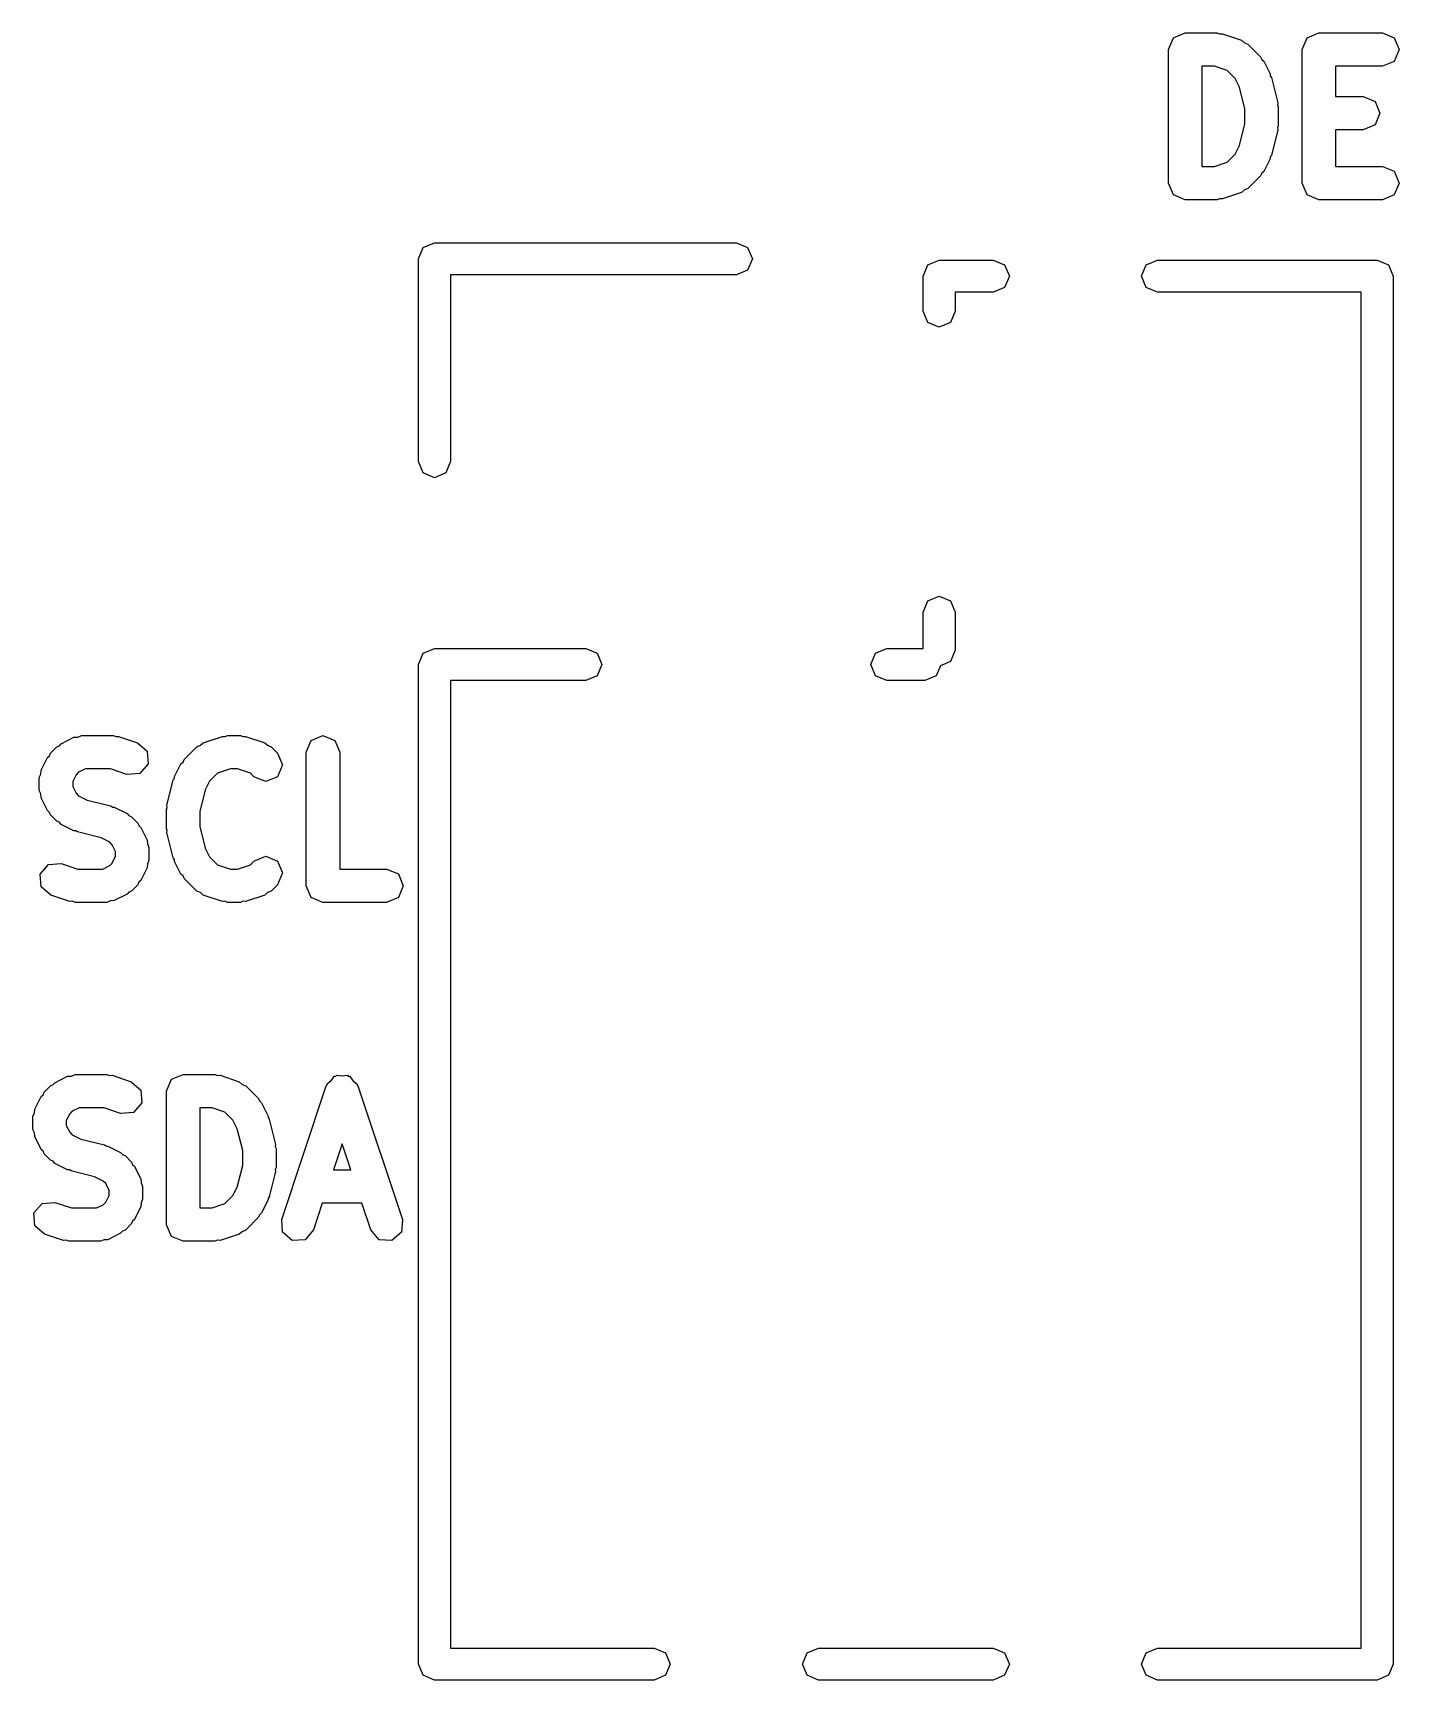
# Model space of a CAD drawing. Extents: x 83.3 to 116.6, y -116.6 to -83.3.
# Drawn here: x 83.37 to 88.48, y -102.66 to -96.49 of the extents above; entities that cross this region are included whole.
import ezdxf

# ---------------------------------------------------------------- set-up
doc = ezdxf.new("R2010")
doc.units = 0
doc.layers.add('BLACK', color=7, linetype='CONTINUOUS')

msp = doc.modelspace()

# ---------------------------------------------------------------- linework, layer by layer
at = {"layer": 'BLACK', "linetype": 'CONTINUOUS'}
for p, q in [((87.619, -96.5512), (87.6374, -96.507)), ((87.6374, -96.507), (87.6815, -96.4887)), ((87.6815, -96.4887), (87.8006, -96.4887)), ((87.8006, -96.4887), (87.8101, -96.4926)), ((87.8101, -96.4926), (87.8204, -96.4919)), ((87.8204, -96.4919), (87.8918, -96.5157)), ((87.8918, -96.5157), (87.9028, -96.5252)), ((88.119, -96.5512), (88.1374, -96.507)), ((88.1374, -96.507), (88.1815, -96.4887)), ((88.1815, -96.4887), (88.4196, -96.4887)), ((88.4196, -96.4887), (88.4638, -96.507)), ((88.4638, -96.507), (88.4821, -96.5512)), ((87.619, -97.0512), (87.619, -96.5512)), ((87.9028, -96.5252), (87.9162, -96.5308)), ((87.9162, -96.5308), (87.9638, -96.5784)), ((87.9638, -96.5784), (87.9678, -96.5879)), ((88.119, -97.0512), (88.119, -96.5512)), ((88.4821, -96.5512), (88.4638, -96.5954)), ((87.744, -96.6137), (87.744, -96.9887)), ((87.7905, -96.6137), (87.744, -96.6137)), ((87.8383, -96.6296), (87.7905, -96.6137)), ((87.8683, -96.6596), (87.8383, -96.6296)), ((87.9678, -96.5879), (87.9755, -96.5947)), ((87.9755, -96.5947), (87.9994, -96.6423)), ((87.9994, -96.6423), (87.9999, -96.6494)), ((88.4196, -96.6137), (88.244, -96.6137)), ((88.244, -96.6137), (88.244, -96.7268)), ((88.4638, -96.5954), (88.4196, -96.6137)), ((87.8845, -96.692), (87.8683, -96.6596)), ((87.9048, -96.7732), (87.8845, -96.692)), ((87.9999, -96.6494), (88.0041, -96.6551)), ((88.0041, -96.6551), (88.0279, -96.7503)), ((88.0279, -96.7503), (88.0267, -96.7582)), ((88.0267, -96.7582), (88.0298, -96.7655)), ((88.0298, -96.7655), (88.0298, -96.8369)), ((88.244, -96.7268), (88.3482, -96.7268)), ((88.3482, -96.7268), (88.3924, -96.7451)), ((88.3924, -96.7451), (88.4107, -96.7893)), ((87.9048, -96.8292), (87.9048, -96.7732)), ((88.4107, -96.7893), (88.3924, -96.8335)), ((87.8845, -96.9103), (87.9048, -96.8292)), ((88.0279, -96.8521), (88.0041, -96.9473)), ((88.0298, -96.8369), (88.0267, -96.8442)), ((88.0267, -96.8442), (88.0279, -96.8521)), ((88.3482, -96.8518), (88.244, -96.8518)), ((88.244, -96.8518), (88.244, -96.9887)), ((88.3924, -96.8335), (88.3482, -96.8518)), ((87.8383, -96.9728), (87.8683, -96.9427)), ((87.8683, -96.9427), (87.8845, -96.9103)), ((88.0041, -96.9473), (87.9999, -96.953)), ((87.744, -96.9887), (87.7905, -96.9887)), ((87.7905, -96.9887), (87.8383, -96.9728)), ((87.9755, -97.0077), (87.9678, -97.0145)), ((87.9994, -96.9601), (87.9755, -97.0077)), ((87.9999, -96.953), (87.9994, -96.9601)), ((88.244, -96.9887), (88.4196, -96.9887)), ((88.4196, -96.9887), (88.4638, -97.007)), ((88.4638, -97.007), (88.4821, -97.0512)), ((87.6374, -97.0954), (87.619, -97.0512)), ((87.9162, -97.0716), (87.9028, -97.0771)), ((87.9638, -97.024), (87.9162, -97.0716)), ((87.9678, -97.0145), (87.9638, -97.024)), ((88.1374, -97.0954), (88.119, -97.0512)), ((88.4821, -97.0512), (88.4638, -97.0954)), ((87.6815, -97.1137), (87.6374, -97.0954)), ((87.8006, -97.1137), (87.6815, -97.1137)), ((87.8101, -97.1098), (87.8006, -97.1137)), ((87.8204, -97.1105), (87.8101, -97.1098)), ((87.8918, -97.0867), (87.8204, -97.1105)), ((87.9028, -97.0771), (87.8918, -97.0867)), ((88.1815, -97.1137), (88.1374, -97.0954)), ((88.4196, -97.1137), (88.1815, -97.1137)), ((88.4638, -97.0954), (88.4196, -97.1137)), ((84.81, -97.335), (84.8276, -97.2926)), ((84.8276, -97.2926), (84.87, -97.275)), ((84.87, -97.275), (86, -97.275)), ((86, -97.275), (86.0424, -97.2926)), ((86.0424, -97.2926), (86.06, -97.335)), ((84.81, -98.095), (84.81, -97.335)), ((86.0424, -97.3774), (86, -97.395)), ((86.06, -97.335), (86.0424, -97.3774)), ((86.7, -97.4), (86.7176, -97.3576)), ((86.7176, -97.3576), (86.76, -97.34)), ((86.76, -97.34), (86.9625, -97.34)), ((86.9625, -97.34), (87.0049, -97.3576)), ((87.0049, -97.3576), (87.0225, -97.4)), ((87.5175, -97.4), (87.5351, -97.3576)), ((87.5351, -97.3576), (87.5775, -97.34)), ((87.5775, -97.34), (88.4, -97.34)), ((88.4, -97.34), (88.4424, -97.3576)), ((88.4424, -97.3576), (88.46, -97.4)), ((86, -97.395), (84.93, -97.395)), ((84.93, -97.395), (84.93, -98.095)), ((86.7, -97.5315), (86.7, -97.4)), ((87.0049, -97.4424), (86.9625, -97.46)), ((87.0225, -97.4), (87.0049, -97.4424)), ((87.5351, -97.4424), (87.5175, -97.4)), ((87.5775, -97.46), (87.5351, -97.4424)), ((88.46, -97.4), (88.46, -102.6)), ((86.9625, -97.46), (86.82, -97.46)), ((86.82, -97.46), (86.82, -97.5315)), ((88.34, -97.46), (87.5775, -97.46)), ((88.34, -102.54), (88.34, -97.46)), ((86.7176, -97.574), (86.7, -97.5315)), ((86.82, -97.5315), (86.8024, -97.574)), ((86.76, -97.5915), (86.7176, -97.574)), ((86.8024, -97.574), (86.76, -97.5915)), ((84.8276, -98.1374), (84.81, -98.095)), ((84.93, -98.095), (84.9124, -98.1374)), ((84.87, -98.155), (84.8276, -98.1374)), ((84.9124, -98.1374), (84.87, -98.155)), ((86.7, -98.6585), (86.7176, -98.616)), ((86.7176, -98.616), (86.76, -98.5985)), ((86.76, -98.5985), (86.8024, -98.616)), ((86.8024, -98.616), (86.82, -98.6585)), ((86.7, -98.795), (86.7, -98.6585)), ((86.82, -98.6585), (86.82, -98.8015)), ((84.8276, -98.8126), (84.87, -98.795)), ((84.87, -98.795), (85.4365, -98.795)), ((85.4365, -98.795), (85.479, -98.8126)), ((86.521, -98.8126), (86.5635, -98.795)), ((86.5635, -98.795), (86.7, -98.795)), ((86.82, -98.8015), (86.8024, -98.844)), ((84.81, -98.855), (84.8276, -98.8126)), ((84.81, -102.6), (84.81, -98.855)), ((85.479, -98.8126), (85.4965, -98.855)), ((85.4965, -98.855), (85.479, -98.8974)), ((86.5035, -98.855), (86.521, -98.8126)), ((86.521, -98.8974), (86.5035, -98.855)), ((86.7646, -98.8596), (86.749, -98.8974)), ((86.8024, -98.844), (86.7646, -98.8596)), ((85.4365, -98.915), (84.93, -98.915)), ((84.93, -98.915), (84.93, -102.54)), ((85.479, -98.8974), (85.4365, -98.915)), ((86.5635, -98.915), (86.521, -98.8974)), ((86.7065, -98.915), (86.5635, -98.915)), ((86.749, -98.8974), (86.7065, -98.915)), ((83.4314, -99.1871), (83.4552, -99.1633)), ((83.4552, -99.1633), (83.4647, -99.1594)), ((83.4647, -99.1594), (83.4715, -99.1516)), ((83.4715, -99.1516), (83.5191, -99.1278)), ((83.5191, -99.1278), (83.5336, -99.1268)), ((83.5336, -99.1268), (83.547, -99.1212)), ((83.547, -99.1212), (83.6661, -99.1212)), ((83.6661, -99.1212), (83.6756, -99.1251)), ((83.6756, -99.1251), (83.6858, -99.1244)), ((83.6858, -99.1244), (83.7573, -99.1482)), ((83.7573, -99.1482), (83.7934, -99.1795)), ((83.9314, -99.2109), (83.979, -99.1633)), ((83.979, -99.1633), (83.9925, -99.1577)), ((83.9925, -99.1577), (84.0034, -99.1482)), ((84.0034, -99.1482), (84.0749, -99.1244)), ((84.0749, -99.1244), (84.0851, -99.1251)), ((84.0851, -99.1251), (84.0946, -99.1212)), ((84.0946, -99.1212), (84.1423, -99.1212)), ((84.1423, -99.1212), (84.1518, -99.1251)), ((84.1518, -99.1251), (84.162, -99.1244)), ((84.162, -99.1244), (84.2335, -99.1482)), ((84.2335, -99.1482), (84.2444, -99.1577)), ((84.2444, -99.1577), (84.2579, -99.1633)), ((84.2579, -99.1633), (84.2817, -99.1871)), ((84.3893, -99.1837), (84.4076, -99.1395)), ((84.4076, -99.1395), (84.4518, -99.1212)), ((84.4518, -99.1212), (84.496, -99.1395)), ((84.496, -99.1395), (84.5143, -99.1837)), ((83.3959, -99.251), (83.4197, -99.2034)), ((83.4197, -99.2034), (83.4275, -99.1966)), ((83.4275, -99.1966), (83.4314, -99.1871)), ((83.7968, -99.2273), (83.7655, -99.2634)), ((83.7934, -99.1795), (83.7968, -99.2273)), ((83.8959, -99.2748), (83.9197, -99.2272)), ((83.9197, -99.2272), (83.9275, -99.2204)), ((83.9275, -99.2204), (83.9314, -99.2109)), ((84.2817, -99.1871), (84.3, -99.2313)), ((84.3, -99.2313), (84.2817, -99.2755)), ((84.3893, -99.6837), (84.3893, -99.1837)), ((84.5143, -99.1837), (84.5143, -99.6212)), ((83.3893, -99.2789), (83.3949, -99.2655)), ((83.3893, -99.3265), (83.3893, -99.2789)), ((83.3949, -99.2655), (83.3959, -99.251)), ((83.527, -99.2683), (83.5143, -99.2937)), ((83.5143, -99.2937), (83.5143, -99.3118)), ((83.5364, -99.2589), (83.527, -99.2683)), ((83.5618, -99.2462), (83.5364, -99.2589)), ((83.6559, -99.2462), (83.5618, -99.2462)), ((83.7177, -99.2668), (83.6559, -99.2462)), ((83.7655, -99.2634), (83.7177, -99.2668)), ((83.8673, -99.3828), (83.8912, -99.2876)), ((83.8912, -99.2876), (83.8954, -99.2819)), ((83.8954, -99.2819), (83.8959, -99.2748)), ((84.027, -99.2921), (84.0108, -99.3246)), ((84.057, -99.2621), (84.027, -99.2921)), ((84.1048, -99.2462), (84.057, -99.2621)), ((84.1321, -99.2462), (84.1048, -99.2462)), ((84.1799, -99.2621), (84.1321, -99.2462)), ((84.1933, -99.2755), (84.1799, -99.2621)), ((84.2375, -99.2938), (84.1933, -99.2755)), ((84.2817, -99.2755), (84.2375, -99.2938)), ((83.3949, -99.34), (83.3893, -99.3265)), ((83.3959, -99.3545), (83.3949, -99.34)), ((83.4197, -99.4021), (83.3959, -99.3545)), ((83.5143, -99.3118), (83.527, -99.3371)), ((83.527, -99.3371), (83.5364, -99.3466)), ((83.5364, -99.3466), (83.5688, -99.3628)), ((84.0108, -99.3246), (83.9905, -99.4057)), ((83.4275, -99.4089), (83.4197, -99.4021)), ((83.4314, -99.4184), (83.4275, -99.4089)), ((83.4552, -99.4422), (83.4314, -99.4184)), ((83.5688, -99.3628), (83.6574, -99.385)), ((83.6574, -99.385), (83.6631, -99.3892)), ((83.6631, -99.3892), (83.6702, -99.3897)), ((83.6702, -99.3897), (83.7178, -99.4135)), ((83.7178, -99.4135), (83.7246, -99.4213)), ((83.8655, -99.398), (83.8685, -99.3907)), ((83.8655, -99.4694), (83.8655, -99.398)), ((83.8685, -99.3907), (83.8673, -99.3828)), ((83.9905, -99.4057), (83.9905, -99.4617)), ((83.4647, -99.4461), (83.4552, -99.4422)), ((83.4715, -99.4539), (83.4647, -99.4461)), ((83.5191, -99.4777), (83.4715, -99.4539)), ((83.5262, -99.4782), (83.5191, -99.4777)), ((83.5319, -99.4824), (83.5262, -99.4782)), ((83.7246, -99.4213), (83.7341, -99.4252)), ((83.7341, -99.4252), (83.7579, -99.449)), ((83.7579, -99.449), (83.7618, -99.4585)), ((83.7618, -99.4585), (83.7696, -99.4653)), ((83.7696, -99.4653), (83.7934, -99.5129)), ((83.8685, -99.4767), (83.8655, -99.4694)), ((83.8673, -99.4846), (83.8685, -99.4767)), ((83.9905, -99.4617), (84.0108, -99.5428)), ((83.6204, -99.5046), (83.5319, -99.4824)), ((83.6529, -99.5208), (83.6204, -99.5046)), ((83.6623, -99.5302), (83.6529, -99.5208)), ((83.675, -99.5556), (83.6623, -99.5302)), ((83.7934, -99.5129), (83.7944, -99.5274)), ((83.7944, -99.5274), (83.8, -99.5408)), ((83.8, -99.5408), (83.8, -99.5885)), ((83.8912, -99.5798), (83.8673, -99.4846)), ((84.0108, -99.5428), (84.027, -99.5752)), ((83.3925, -99.6401), (83.4238, -99.604)), ((83.4238, -99.604), (83.4715, -99.6006)), ((83.4715, -99.6006), (83.5334, -99.6212)), ((83.6529, -99.6085), (83.6623, -99.599)), ((83.6623, -99.599), (83.675, -99.5737)), ((83.675, -99.5737), (83.675, -99.5556)), ((83.7944, -99.6019), (83.7934, -99.6164)), ((83.8, -99.5885), (83.7944, -99.6019)), ((83.8954, -99.5855), (83.8912, -99.5798)), ((83.8959, -99.5926), (83.8954, -99.5855)), ((83.9197, -99.6402), (83.8959, -99.5926)), ((84.027, -99.5752), (84.057, -99.6053)), ((84.1799, -99.6053), (84.1933, -99.5919)), ((84.1933, -99.5919), (84.2375, -99.5736)), ((84.2375, -99.5736), (84.2817, -99.5919)), ((84.2817, -99.5919), (84.3, -99.6361)), ((83.3959, -99.6878), (83.3925, -99.6401)), ((83.5334, -99.6212), (83.6275, -99.6212)), ((83.6275, -99.6212), (83.6529, -99.6085)), ((83.7696, -99.664), (83.7618, -99.6708)), ((83.7934, -99.6164), (83.7696, -99.664)), ((83.9275, -99.647), (83.9197, -99.6402)), ((83.9314, -99.6565), (83.9275, -99.647)), ((83.979, -99.7041), (83.9314, -99.6565)), ((84.057, -99.6053), (84.1048, -99.6212)), ((84.1048, -99.6212), (84.1321, -99.6212)), ((84.1321, -99.6212), (84.1799, -99.6053)), ((84.3, -99.6361), (84.2817, -99.6803)), ((84.5143, -99.6212), (84.6899, -99.6212)), ((84.6899, -99.6212), (84.7341, -99.6395)), ((84.7341, -99.6395), (84.7524, -99.6837)), ((83.432, -99.7192), (83.3959, -99.6878)), ((83.5035, -99.743), (83.432, -99.7192)), ((83.7178, -99.7158), (83.6702, -99.7396)), ((83.7246, -99.708), (83.7178, -99.7158)), ((83.7341, -99.7041), (83.7246, -99.708)), ((83.7579, -99.6803), (83.7341, -99.7041)), ((83.7618, -99.6708), (83.7579, -99.6803)), ((83.9925, -99.7096), (83.979, -99.7041)), ((84.0034, -99.7192), (83.9925, -99.7096)), ((84.0749, -99.743), (84.0034, -99.7192)), ((84.2335, -99.7192), (84.162, -99.743)), ((84.2444, -99.7096), (84.2335, -99.7192)), ((84.2579, -99.7041), (84.2444, -99.7096)), ((84.2817, -99.6803), (84.2579, -99.7041)), ((84.4076, -99.7279), (84.3893, -99.6837)), ((84.4518, -99.7462), (84.4076, -99.7279)), ((84.7341, -99.7279), (84.6899, -99.7462)), ((84.7524, -99.6837), (84.7341, -99.7279)), ((83.5137, -99.7423), (83.5035, -99.743)), ((83.5232, -99.7462), (83.5137, -99.7423)), ((83.6423, -99.7462), (83.5232, -99.7462)), ((83.6557, -99.7406), (83.6423, -99.7462)), ((83.6702, -99.7396), (83.6557, -99.7406)), ((84.0851, -99.7423), (84.0749, -99.743)), ((84.0946, -99.7462), (84.0851, -99.7423)), ((84.1423, -99.7462), (84.0946, -99.7462)), ((84.1518, -99.7423), (84.1423, -99.7462)), ((84.162, -99.743), (84.1518, -99.7423)), ((84.6899, -99.7462), (84.4518, -99.7462)), ((83.4476, -100.422), (83.4953, -100.398)), ((83.4953, -100.398), (83.5098, -100.397)), ((83.5098, -100.397), (83.5232, -100.391)), ((83.5232, -100.391), (83.6423, -100.391)), ((83.6423, -100.391), (83.6518, -100.395)), ((83.6518, -100.395), (83.662, -100.394)), ((83.662, -100.394), (83.7335, -100.418)), ((83.8838, -100.409), (83.928, -100.391)), ((83.928, -100.391), (84.047, -100.391)), ((84.047, -100.391), (84.0565, -100.395)), ((84.0565, -100.395), (84.0668, -100.394)), ((84.0668, -100.394), (84.1382, -100.418)), ((84.4823, -100.413), (84.4953, -100.398)), ((84.4953, -100.398), (84.4999, -100.397)), ((84.4999, -100.397), (84.5035, -100.394)), ((84.5035, -100.394), (84.5232, -100.396)), ((84.5232, -100.396), (84.543, -100.394)), ((84.543, -100.394), (84.5465, -100.397)), ((84.5465, -100.397), (84.5512, -100.398)), ((84.5512, -100.398), (84.5641, -100.413)), ((83.3959, -100.473), (83.4037, -100.467)), ((83.4037, -100.467), (83.4076, -100.457)), ((83.4076, -100.457), (83.4314, -100.433)), ((83.4314, -100.433), (83.4409, -100.429)), ((83.4409, -100.429), (83.4476, -100.422)), ((83.7335, -100.418), (83.7696, -100.45)), ((83.7696, -100.45), (83.773, -100.497)), ((83.8655, -100.454), (83.8838, -100.409)), ((83.8655, -100.954), (83.8655, -100.454)), ((84.1382, -100.418), (84.1492, -100.428)), ((84.1492, -100.428), (84.1626, -100.433)), ((84.1626, -100.433), (84.2103, -100.481)), ((84.2973, -100.934), (84.4639, -100.434)), ((84.4639, -100.434), (84.467, -100.43)), ((84.467, -100.43), (84.4673, -100.426)), ((84.4673, -100.426), (84.4823, -100.413)), ((84.5641, -100.413), (84.5791, -100.426)), ((84.5791, -100.426), (84.5794, -100.43)), ((84.5794, -100.43), (84.5825, -100.434)), ((84.5825, -100.434), (84.7492, -100.934)), ((83.371, -100.535), (83.3721, -100.521)), ((83.3721, -100.521), (83.3959, -100.473)), ((83.5126, -100.529), (83.5032, -100.538)), ((83.538, -100.516), (83.5126, -100.529)), ((83.6321, -100.516), (83.538, -100.516)), ((83.6939, -100.537), (83.6321, -100.516)), ((83.773, -100.497), (83.7416, -100.533)), ((83.9905, -100.516), (83.9905, -100.891)), ((84.0369, -100.516), (83.9905, -100.516)), ((84.0847, -100.532), (84.0369, -100.516)), ((84.2103, -100.481), (84.2142, -100.49)), ((84.2142, -100.49), (84.222, -100.497)), ((84.222, -100.497), (84.2458, -100.545)), ((83.3655, -100.549), (83.371, -100.535)), ((83.3655, -100.597), (83.3655, -100.549)), ((83.5032, -100.538), (83.4905, -100.564)), ((83.4905, -100.564), (83.4905, -100.582)), ((83.4905, -100.582), (83.5032, -100.607)), ((83.7416, -100.533), (83.6939, -100.537)), ((84.1147, -100.562), (84.0847, -100.532)), ((84.1309, -100.595), (84.1147, -100.562)), ((84.2458, -100.545), (84.2463, -100.552)), ((84.2463, -100.552), (84.2505, -100.558)), ((84.2505, -100.558), (84.2743, -100.653)), ((83.371, -100.61), (83.3655, -100.597)), ((83.3721, -100.624), (83.371, -100.61)), ((83.3959, -100.672), (83.3721, -100.624)), ((83.5032, -100.607), (83.5126, -100.617)), ((83.5126, -100.617), (83.545, -100.633)), ((83.545, -100.633), (83.6336, -100.655)), ((84.1512, -100.676), (84.1309, -100.595)), ((84.2743, -100.653), (84.2732, -100.661)), ((84.5232, -100.651), (84.4909, -100.748)), ((84.5555, -100.748), (84.5232, -100.651)), ((83.4037, -100.679), (83.3959, -100.672)), ((83.4076, -100.688), (83.4037, -100.679)), ((83.4314, -100.712), (83.4076, -100.688)), ((83.4409, -100.716), (83.4314, -100.712)), ((83.6336, -100.655), (83.6393, -100.659)), ((83.6393, -100.659), (83.6464, -100.66)), ((83.6464, -100.66), (83.694, -100.684)), ((83.694, -100.684), (83.7008, -100.691)), ((83.7008, -100.691), (83.7103, -100.695)), ((83.7103, -100.695), (83.7341, -100.719)), ((84.1512, -100.732), (84.1512, -100.676)), ((84.2732, -100.661), (84.2762, -100.668)), ((84.2762, -100.668), (84.2762, -100.739)), ((83.4476, -100.724), (83.4409, -100.716)), ((83.4953, -100.748), (83.4476, -100.724)), ((83.5023, -100.748), (83.4953, -100.748)), ((83.5081, -100.752), (83.5023, -100.748)), ((83.5966, -100.775), (83.5081, -100.752)), ((83.629, -100.791), (83.5966, -100.775)), ((83.7341, -100.719), (83.738, -100.729)), ((83.738, -100.729), (83.7458, -100.735)), ((83.7458, -100.735), (83.7696, -100.783)), ((84.1309, -100.813), (84.1512, -100.732)), ((84.2743, -100.755), (84.2505, -100.85)), ((84.2762, -100.739), (84.2732, -100.747)), ((84.2732, -100.747), (84.2743, -100.755)), ((84.4909, -100.748), (84.5555, -100.748)), ((83.6385, -100.8), (83.629, -100.791)), ((83.6512, -100.826), (83.6385, -100.8)), ((83.6512, -100.844), (83.6512, -100.826)), ((83.7696, -100.783), (83.7706, -100.797)), ((83.7706, -100.797), (83.7762, -100.811)), ((83.7762, -100.811), (83.7762, -100.858)), ((84.1147, -100.845), (84.1309, -100.813)), ((83.3687, -100.91), (83.4, -100.874)), ((83.4, -100.874), (83.4477, -100.871)), ((83.4477, -100.871), (83.5095, -100.891)), ((83.5095, -100.891), (83.6037, -100.891)), ((83.6037, -100.891), (83.629, -100.879)), ((83.629, -100.879), (83.6385, -100.869)), ((83.6385, -100.869), (83.6512, -100.844)), ((83.7696, -100.886), (83.7458, -100.934)), ((83.7706, -100.872), (83.7696, -100.886)), ((83.7762, -100.858), (83.7706, -100.872)), ((83.9905, -100.891), (84.0369, -100.891)), ((84.0369, -100.891), (84.0847, -100.875)), ((84.0847, -100.875), (84.1147, -100.845)), ((84.2458, -100.863), (84.222, -100.91)), ((84.2463, -100.856), (84.2458, -100.863)), ((84.2505, -100.85), (84.2463, -100.856)), ((84.4492, -100.873), (84.4158, -100.973)), ((84.5972, -100.873), (84.4492, -100.873)), ((84.6306, -100.973), (84.5972, -100.873)), ((83.3721, -100.958), (83.3687, -100.91)), ((83.4082, -100.989), (83.3721, -100.958)), ((83.7341, -100.95), (83.7103, -100.974)), ((83.738, -100.941), (83.7341, -100.95)), ((83.7458, -100.934), (83.738, -100.941)), ((83.8838, -100.998), (83.8655, -100.954)), ((84.2103, -100.926), (84.1626, -100.974)), ((84.2142, -100.917), (84.2103, -100.926)), ((84.222, -100.91), (84.2142, -100.917)), ((84.3006, -100.982), (84.2973, -100.934)), ((84.7492, -100.934), (84.7458, -100.982)), ((83.4796, -101.013), (83.4082, -100.989)), ((83.4899, -101.012), (83.4796, -101.013)), ((83.4994, -101.016), (83.4899, -101.012)), ((83.6185, -101.016), (83.4994, -101.016)), ((83.6319, -101.011), (83.6185, -101.016)), ((83.6464, -101.01), (83.6319, -101.011)), ((83.694, -100.986), (83.6464, -101.01)), ((83.7008, -100.978), (83.694, -100.986)), ((83.7103, -100.974), (83.7008, -100.978)), ((83.928, -101.016), (83.8838, -100.998)), ((84.047, -101.016), (83.928, -101.016)), ((84.0565, -101.012), (84.047, -101.016)), ((84.0668, -101.013), (84.0565, -101.012)), ((84.1382, -100.989), (84.0668, -101.013)), ((84.1492, -100.98), (84.1382, -100.989)), ((84.1626, -100.974), (84.1492, -100.98)), ((84.3368, -101.013), (84.3006, -100.982)), ((84.3845, -101.01), (84.3368, -101.013)), ((84.4158, -100.973), (84.3845, -101.01)), ((84.6619, -101.01), (84.6306, -100.973)), ((84.7096, -101.013), (84.6619, -101.01)), ((84.7458, -100.982), (84.7096, -101.013)), ((84.93, -102.54), (85.6925, -102.54)), ((85.6925, -102.54), (85.7349, -102.558)), ((85.7349, -102.558), (85.7525, -102.6)), ((86.2475, -102.6), (86.2651, -102.558)), ((86.2651, -102.558), (86.3075, -102.54)), ((86.3075, -102.54), (86.9625, -102.54)), ((86.9625, -102.54), (87.0049, -102.558)), ((87.0049, -102.558), (87.0225, -102.6)), ((87.5175, -102.6), (87.5351, -102.558)), ((87.5351, -102.558), (87.5775, -102.54)), ((87.5775, -102.54), (88.34, -102.54)), ((84.8276, -102.642), (84.81, -102.6)), ((85.7525, -102.6), (85.7349, -102.642)), ((86.2651, -102.642), (86.2475, -102.6)), ((87.0225, -102.6), (87.0049, -102.642)), ((87.5351, -102.642), (87.5175, -102.6)), ((88.46, -102.6), (88.4424, -102.642)), ((84.87, -102.66), (84.8276, -102.642)), ((85.6925, -102.66), (84.87, -102.66)), ((85.7349, -102.642), (85.6925, -102.66)), ((86.3075, -102.66), (86.2651, -102.642)), ((86.9625, -102.66), (86.3075, -102.66)), ((87.0049, -102.642), (86.9625, -102.66)), ((87.5775, -102.66), (87.5351, -102.642)), ((88.4, -102.66), (87.5775, -102.66)), ((88.4424, -102.642), (88.4, -102.66))]:
    msp.add_line(p, q, dxfattribs=at)

doc.saveas('drawing.dxf')
